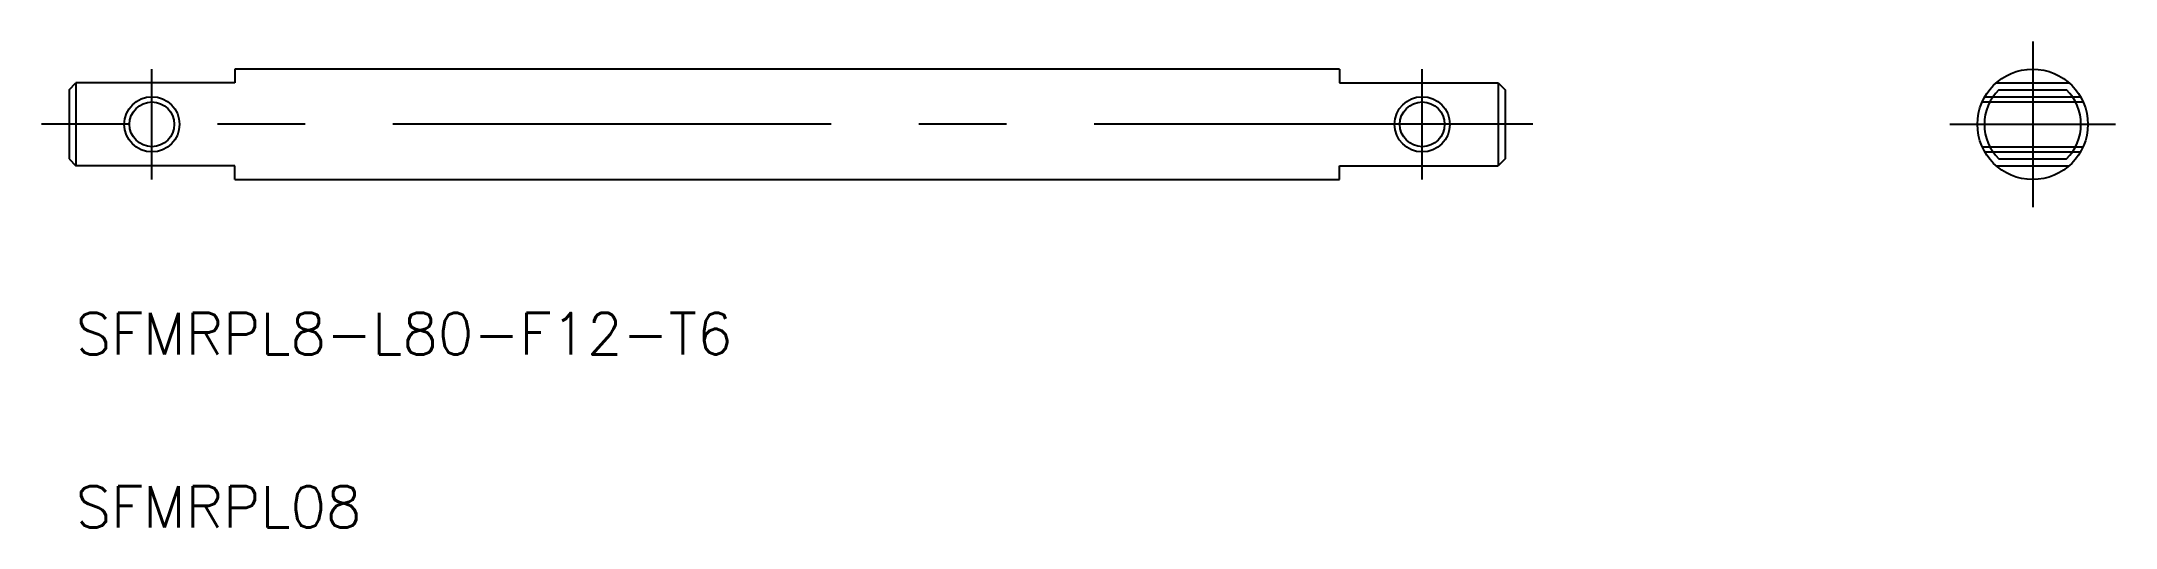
# Model space of a CAD drawing. Extents: x -144 to 6, y -29 to 6.
import ezdxf

# ---------------------------------------------------------------- set-up
doc = ezdxf.new("R2010")
doc.units = 0
doc.linetypes.add('CENTER', pattern=[50.8, 31.75, -6.35, 6.35, -6.35])
doc.linetypes.add('DASHED', pattern=[19.05, 12.7, -6.35])
doc.layers.get('0').update_dxf_attribs({"linetype": 'CONTINUOUS'})
doc.layers.add('CENTER', color=1, linetype='CENTER')
doc.styles.get("Standard").update_dxf_attribs({"font": 'txt.shx', "height": 3, "bigfont": 'bigfont.shx'})

msp = doc.modelspace()

# ---------------------------------------------------------------- linework, layer by layer
at = {"color": 7, "linetype": 'CONTINUOUS'}
for p, q in [((-50.21, 4), (-130.21, 4)), ((-130.21, 4), (-130.21, 3)), ((-50.21, 4), (-50.21, 3)), ((-142.21, 2.5), (-141.71, 3)), ((-142.21, 2.5), (-142.21, -2.5)), ((-130.21, 3), (-141.71, 3)), ((-141.71, 3), (-141.71, -3)), ((-50.21, 3), (-38.71, 3)), ((-38.71, 3), (-38.21, 2.5)), ((-38.71, 3), (-38.71, -3)), ((-38.21, 2.5), (-38.21, -2.5)), ((-2.65, 3), (2.65, 3)), ((-2.45, 2.5), (2.45, 2.5)), ((-142.21, -2.5), (-141.71, -3)), ((-130.21, -3), (-141.71, -3)), ((-130.21, -4), (-130.21, -3)), ((-50.21, -3), (-38.71, -3)), ((-50.21, -4), (-50.21, -3)), ((-38.21, -2.5), (-38.71, -3)), ((-2.65, -3), (2.65, -3)), ((-2.45, -2.5), (2.45, -2.5)), ((-130.21, -4), (-50.21, -4))]:
    msp.add_line(p, q, dxfattribs=at)
at = {"color": 3, "linetype": 'DASHED'}
for p, q in [((-3.66, 1.62), (3.66, 1.62)), ((-3.46, 2), (3.46, 2)), ((-3.66, -1.62), (3.66, -1.62)), ((-3.46, -2), (3.46, -2))]:
    msp.add_line(p, q, dxfattribs=at)
at = {"color": 7, "linetype": 'CONTINUOUS'}
for centre, radius in [((0, 0), 4), ((-136.21, 0), 1.62), ((-44.21, 0), 1.62)]:
    msp.add_circle(centre, radius, dxfattribs=at)
at = {"color": 3, "linetype": 'CONTINUOUS'}
for centre in [(-136.21, 0), (-44.21, 0)]:
    msp.add_circle(centre, 2, dxfattribs=at)
at = {"color": 7, "linetype": 'CONTINUOUS'}
for start, end in [(134.4153, 225.5847), (314.4153, 45.5847)]:
    msp.add_arc((0, 0), 3.5, start, end, dxfattribs=at)
at = {"layer": 'CENTER', "color": 1, "linetype": 'CENTER'}
for p, q in [((0, 6), (0, -6)), ((-136.21, -4), (-136.21, 4)), ((-44.21, -4), (-44.21, 4)), ((-36.21, 0), (-144.21, 0)), ((-6, 0), (6, 0))]:
    msp.add_line(p, q, dxfattribs=at)

# ---------------------------------------------------------------- texts
at = {"color": 7, "linetype": 'CONTINUOUS'}
for s, p in [('SFMRPL8-L80-F12-T6', (-141.73, -16.66)), ('SFMRPL08', (-141.73, -29.2))]:
    msp.add_text(s, height=3, dxfattribs=at).set_placement(p)

doc.saveas('drawing.dxf')
